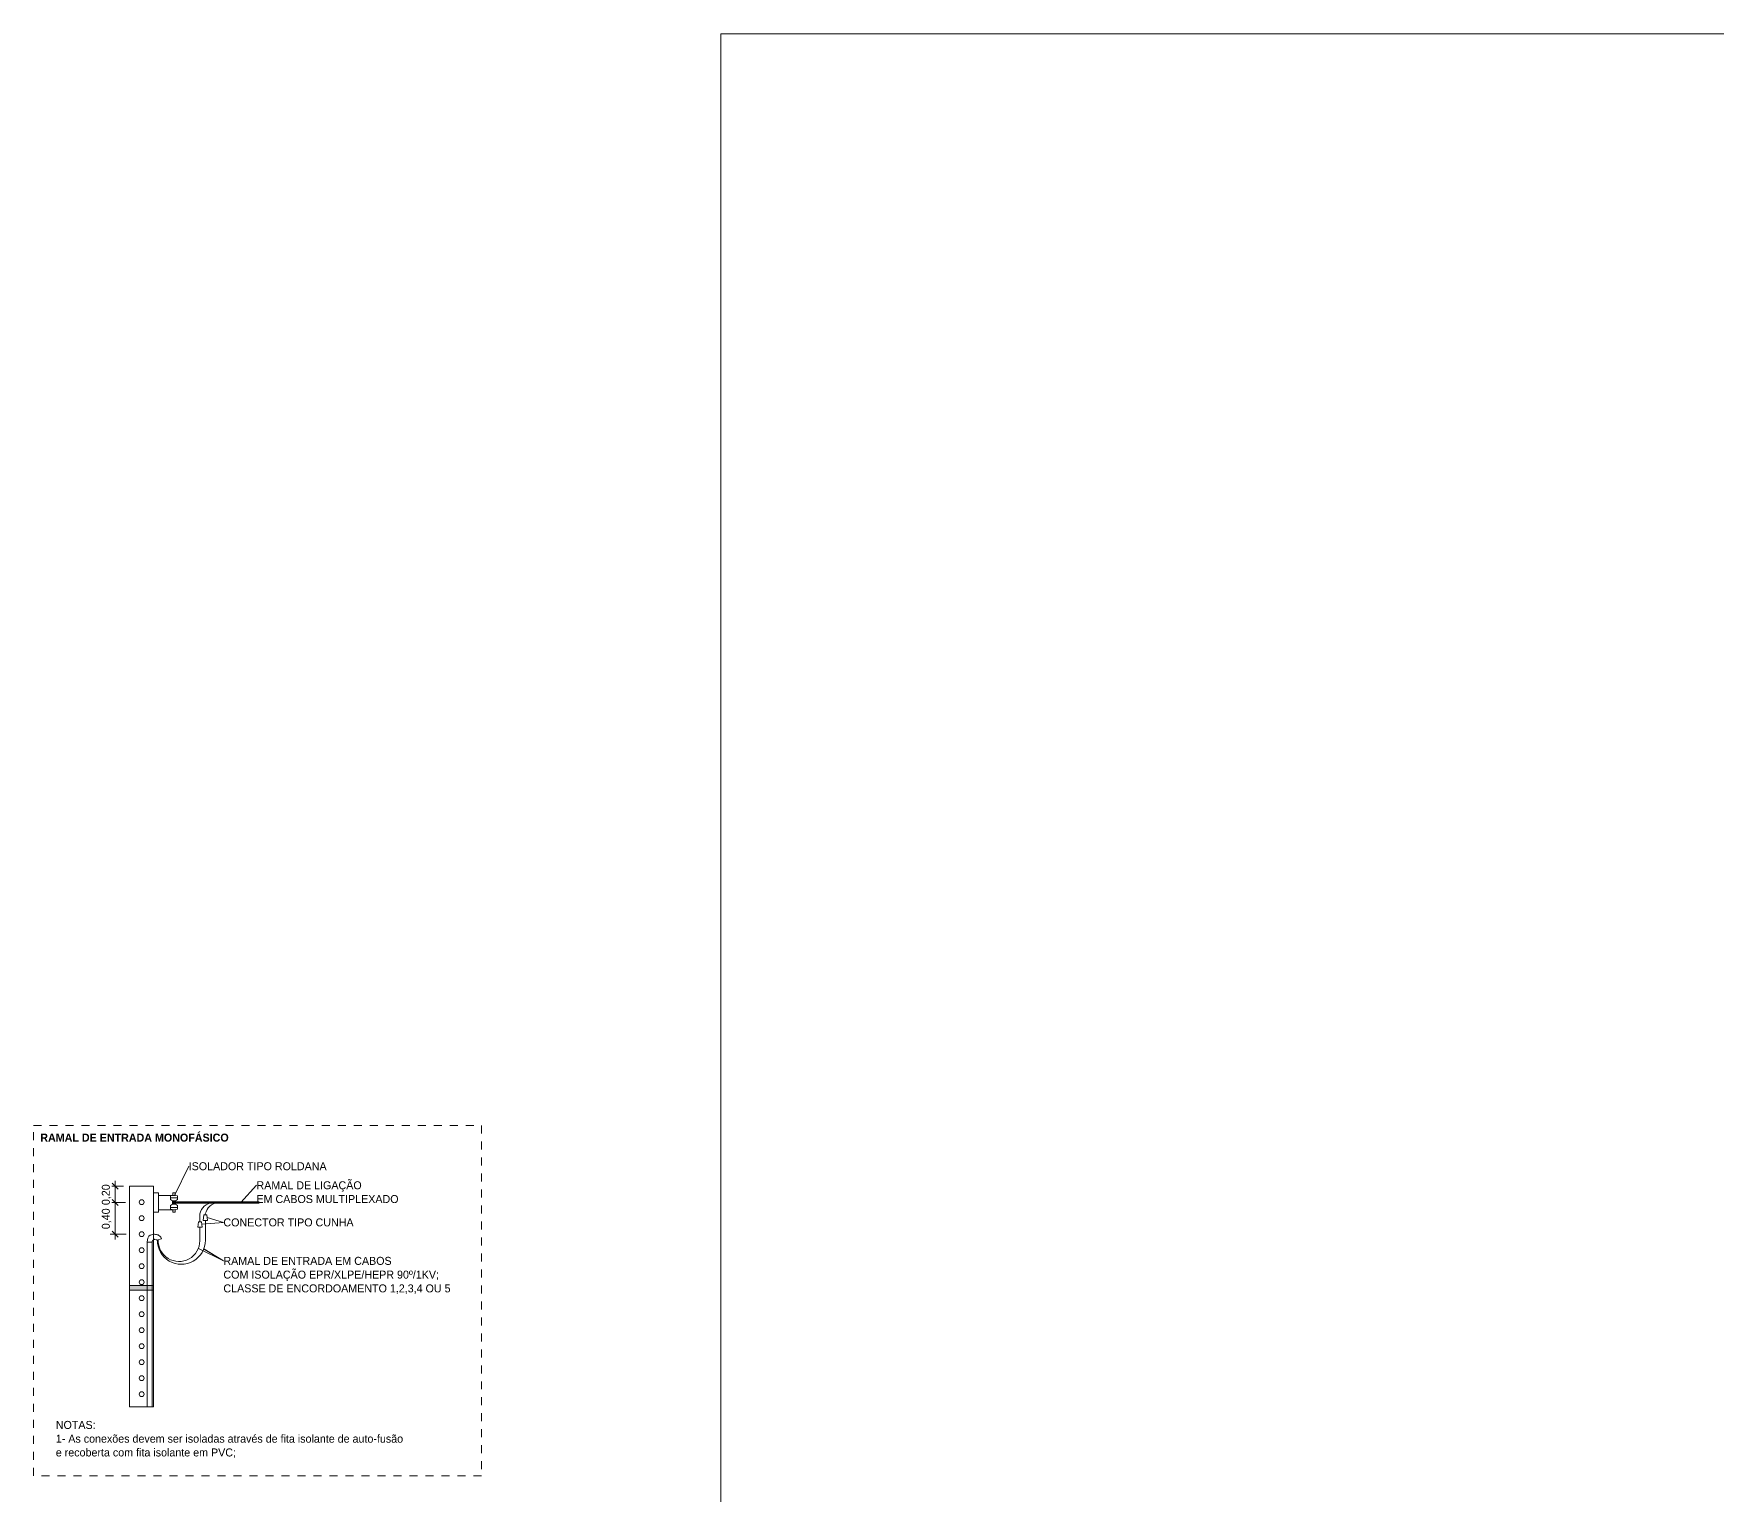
# Model space of a CAD drawing. Header units: metres. Extents: x 4 to 118, y -16 to 34.
# Drawn here: x 70.83 to 91.88, y 1.22 to 19.5 of the extents above; entities that cross this region are included whole.
import ezdxf

# ---------------------------------------------------------------- set-up
doc = ezdxf.new("R2010")
doc.units = ezdxf.units.M
doc.linetypes.add('Overhead', pattern=[0.003969, 0.002381, -0.001587])
doc.linetypes.add('Tracejada', pattern=[0.00635, 0.003175, -0.003175])
for name, color, linetype, lineweight in [('A-ANNO-DIMS', 7, 'Continuous', 9), ('A-ANNO-DIMS-50', 7, 'Continuous', 9), ('A-DETL', 7, 'Continuous', 9), ('A-DETL-GENF', 7, 'Continuous', 9), ('A-DETL-WIDE', 7, 'Continuous', 70), ('A-FLOR-OVHD', 7, 'Overhead', 9), ('G-ANNO-REFR', 7, 'Tracejada', 9), ('G-ANNO-TEXT', 7, 'Continuous', 9)]:
    doc.layers.add(name, color=color, linetype=linetype, lineweight=lineweight)
doc.layers.add('A-DETL-THIN', color=7, linetype='Continuous', lineweight=20, true_color=0xc0c0c0)
doc.styles.add('Century Gothic', font='GOTHIC.TTF', dxfattribs={"height": 0.1})
doc.styles.add('Century Gothic_B', font='GOTHICB.TTF', dxfattribs={"height": 0.1})
doc.dimstyles.new('Diagonal_-_2_0mm_Century_Gothic', dxfattribs={"dimscale": 0.3048, "dimtxt": 0.104417, "dimasz": 0.246063, "dimexe": 0.213255, "dimexo": 0.738189, "dimgap": 0.131234, "dimtad": 1, "dimrnd": 0.01, "dimzin": 0, "dimdsep": 46, "dimtxsty": 'Century Gothic', "dimblk1": 'OBLIQUE', "dimblk2": 'OBLIQUE', "dimsah": 1, "dimcen": 0.09, "dimdle": 0.213255, "dimazin": 0, "dimtfac": 1, "dimtdec": 4, "dimtix": 1, "dimtmove": 0, "dimatfit": 3, "dimfxl": 1, "dimtvp": 1, "dimtfill": 1, "dimtolj": 1, "dimtzin": 0, "dimarcsym": 2})
picture_1 = doc.add_image_def('image2.jpg', size_in_pixel=(652, 779))

# ---------------------------------------------------------------- blocks, each defined once
blk = doc.blocks.new('DIMBLOCK1-ENERGISA - RAMAL DE ENTRADA MONO')
at = {"layer": 'A-ANNO-DIMS-50'}
for p, q in [((71.854, 5.089), (71.789, 5.089)), ((71.854, 4.819), (71.854, 5.154)), ((71.854, 5.089), (71.959, 5.089)), ((71.854, 4.884), (71.789, 4.884)), ((71.854, 4.884), (71.951, 4.884))]:
    blk.add_line(p, q, dxfattribs=at)
at = {"layer": 'A-ANNO-DIMS-50', "lineweight": 35}
for p, q in [((71.854, 5.089), (71.817, 5.127)), ((71.854, 5.089), (71.892, 5.052)), ((71.854, 4.884), (71.817, 4.922)), ((71.854, 4.884), (71.892, 4.847))]:
    blk.add_line(p, q, dxfattribs=at)
at = {"layer": 'A-ANNO-DIMS-50', "color": 0, "insert": (71.686, 4.852), "char_height": 0.1, "width": 0.32419, "attachment_point": 1, "rotation": 90, "line_spacing_factor": 0.984502, "style": 'Century Gothic', "bg_fill": 3, "box_fill_scale": 1.25, "bg_fill_color": 256, "bg_fill_true_color": 13158600, "bg_fill_transparency": 0}
blk.add_mtext('0,20', dxfattribs=at)
blk = doc.blocks.new('_Oblique')
at = {"color": 0, "linetype": 'ByBlock', "lineweight": -2}
blk.add_line((-0.5, -0.5), (0.5, 0.5), dxfattribs=at)
blk = doc.blocks.new('DIMBLOCK2-ENERGISA - RAMAL DE ENTRADA MONO')
at = {"layer": 'A-ANNO-DIMS-50'}
for p, q in [((71.854, 4.884), (71.789, 4.884)), ((71.854, 4.422), (71.854, 4.949)), ((71.854, 4.884), (71.983, 4.884)), ((71.854, 4.487), (71.789, 4.487)), ((71.854, 4.487), (71.989, 4.487))]:
    blk.add_line(p, q, dxfattribs=at)
at = {"layer": 'A-ANNO-DIMS-50', "lineweight": 35}
for p, q in [((71.854, 4.884), (71.817, 4.922)), ((71.854, 4.884), (71.892, 4.847)), ((71.854, 4.487), (71.817, 4.525)), ((71.854, 4.487), (71.892, 4.45))]:
    blk.add_line(p, q, dxfattribs=at)
at = {"layer": 'A-ANNO-DIMS-50', "color": 0, "insert": (71.686, 4.551), "char_height": 0.1, "width": 0.32419, "attachment_point": 1, "rotation": 90, "line_spacing_factor": 0.984502, "style": 'Century Gothic', "bg_fill": 3, "box_fill_scale": 1.25, "bg_fill_color": 256, "bg_fill_true_color": 13158600, "bg_fill_transparency": 0}
blk.add_mtext('0,40', dxfattribs=at)

msp = doc.modelspace()

# ---------------------------------------------------------------- hatches: boundary and pattern name
at = {"layer": 'A-DETL-GENF', "true_color": 0xc0c0c0}
msp.add_hatch(color=9, dxfattribs=at).paths.add_polyline_path([(72.334, 3.789), (72.334, 3.849), (72.034, 3.849), (72.034, 3.789)])

# ---------------------------------------------------------------- linework, layer by layer
at = {"layer": 'A-DETL'}
for p, q in [((72.034, 5.089), (72.034, 3.849)), ((72.034, 5.089), (72.334, 5.089)), ((72.334, 5.089), (72.334, 4.119)), ((72.334, 5.004), (72.394, 5.004)), ((72.394, 5.004), (72.394, 4.764)), ((72.394, 4.974), (72.589, 4.974)), ((72.589, 4.974), (72.545, 4.966)), ((72.545, 4.921), (72.545, 4.966)), ((72.545, 4.944), (72.634, 4.944)), ((72.545, 4.921), (72.571, 4.906)), ((72.545, 4.847), (72.571, 4.862)), ((72.545, 4.847), (72.545, 4.802)), ((72.571, 4.906), (72.571, 4.862)), ((72.571, 4.862), (72.571, 4.906)), ((72.571, 4.906), (72.608, 4.906)), ((72.571, 4.862), (72.608, 4.862)), ((72.574, 4.974), (72.574, 5.004)), ((72.574, 5.004), (72.604, 5.004)), ((72.589, 4.974), (72.634, 4.966)), ((72.604, 4.971), (72.604, 5.004)), ((72.634, 4.921), (72.608, 4.906)), ((72.608, 4.906), (72.608, 4.862)), ((72.608, 4.862), (72.608, 4.906)), ((72.634, 4.847), (72.608, 4.862)), ((72.634, 4.921), (72.634, 4.966)), ((72.634, 4.847), (72.634, 4.802)), ((72.394, 4.764), (72.334, 4.764)), ((72.394, 4.794), (72.589, 4.794)), ((72.545, 4.824), (72.634, 4.824)), ((72.589, 4.794), (72.545, 4.802)), ((72.574, 4.794), (72.574, 4.764)), ((72.574, 4.764), (72.604, 4.764)), ((72.589, 4.794), (72.634, 4.802)), ((72.604, 4.797), (72.604, 4.764)), ((72.371, 4.413), (72.434, 4.43)), ((72.254, 2.329), (72.254, 4.394)), ((72.314, 4.387), (72.254, 4.387)), ((72.314, 4.387), (72.314, 2.329)), ((72.334, 4.419), (72.334, 3.849)), ((72.334, 3.849), (72.034, 3.849)), ((72.034, 3.849), (72.034, 3.789)), ((72.034, 3.789), (72.034, 2.329)), ((72.034, 3.789), (72.334, 3.789)), ((72.334, 3.789), (72.334, 3.849)), ((72.334, 3.789), (72.334, 2.329)), ((72.334, 2.329), (72.034, 2.329))]:
    msp.add_line(p, q, dxfattribs=at)
at = {"layer": 'A-DETL', "color": 1, "lineweight": 20, "true_color": 0xff0000}
for p, q in [((72.911, 4.645), (72.911, 4.743)), ((72.911, 4.407), (72.911, 4.575))]:
    msp.add_line(p, q, dxfattribs=at)
at = {"layer": 'A-DETL', "color": 5, "lineweight": 20, "true_color": 0x0000ff}
for p, q in [((72.979, 4.73), (72.979, 4.743)), ((72.98, 4.412), (72.98, 4.66))]:
    msp.add_line(p, q, dxfattribs=at)
at = {"layer": 'A-DETL'}
for centre in [(72.184, 4.889), (72.184, 4.689), (72.184, 4.489), (72.184, 4.289), (72.184, 4.089), (72.184, 3.889), (72.184, 3.689), (72.184, 3.489), (72.184, 3.289), (72.184, 3.089), (72.184, 2.889), (72.184, 2.689), (72.184, 2.489)]:
    msp.add_circle(centre, 0.03, dxfattribs=at)
at = {"layer": 'A-DETL', "color": 1, "lineweight": 20, "true_color": 0xff0000}
for centre, radius, start, end in [((73.091, 4.701), 0.185, 96.7925, 167.0489), ((72.651, 4.407), 0.26, 177.3416, 360)]:
    msp.add_arc(centre, radius, start, end, dxfattribs=at)
at = {"layer": 'A-DETL', "color": 5, "lineweight": 20, "true_color": 0x0000ff}
for centre, radius, start, end in [((73.16, 4.701), 0.185, 96.7925, 167.0489), ((72.68, 4.412), 0.3, 179.3386, 0)]:
    msp.add_arc(centre, radius, start, end, dxfattribs=at)
at = {"layer": 'A-DETL'}
msp.add_open_spline([(72.254, 4.394), (72.26, 4.465), (72.305, 4.486), (72.355, 4.489), (72.399, 4.479), (72.422, 4.456), (72.43, 4.442), (72.434, 4.43)], degree=3, knots=[0, 0, 0, 0, 0.1713754, 0.3163398, 0.4435969, 0.5370175, 0.5982988, 0.5982988, 0.5982988, 0.5982988], dxfattribs=at)
for points, degree in [([(72.349, 4.425), (72.334, 4.419)], 1), ([(72.349, 4.425), (72.363, 4.423), (72.366, 4.419), (72.371, 4.413)], 3), ([(72.314, 4.387), (72.317, 4.413), (72.334, 4.419)], 2)]:
    msp.add_open_spline(points, degree=degree, dxfattribs=at)
at = {"layer": 'A-DETL-THIN'}
for p, q in [((72.893, 4.645), (72.887, 4.575)), ((72.933, 4.645), (72.893, 4.645)), ((72.933, 4.645), (72.939, 4.575)), ((72.96, 4.73), (72.953, 4.66)), ((73.006, 4.66), (72.953, 4.66)), ((73, 4.73), (72.96, 4.73)), ((73, 4.73), (73.006, 4.66)), ((72.939, 4.575), (72.887, 4.575))]:
    msp.add_line(p, q, dxfattribs=at)
at = {"layer": 'A-DETL-WIDE'}
msp.add_line((72.571, 4.884), (73.651, 4.884), dxfattribs=at)
at = {"layer": 'A-FLOR-OVHD'}
for p, q in [((70.834, 5.849), (76.433, 5.849)), ((70.834, 1.466), (70.834, 5.849)), ((76.433, 5.849), (76.433, 1.466)), ((76.433, 1.466), (70.834, 1.466))]:
    msp.add_line(p, q, dxfattribs=at)
at = {"layer": 'G-ANNO-TEXT'}
for p, q in [((72.594, 4.972), (72.772, 5.338)), ((73.425, 4.884), (73.619, 5.1)), ((72.936, 4.614), (73.206, 4.636)), ((72.936, 4.614), (73.206, 4.636)), ((72.936, 4.614), (73.206, 4.636)), ((73.004, 4.696), (73.206, 4.636)), ((72.893, 4.309), (73.206, 4.155)), ((72.893, 4.309), (73.206, 4.155)), ((72.959, 4.306), (73.206, 4.155)), ((72.96, 4.306), (73.206, 4.155))]:
    msp.add_line(p, q, dxfattribs=at)

# ---------------------------------------------------------------- texts
at = {"layer": 'G-ANNO-TEXT', "char_height": 0.1, "attachment_point": 1, "style": 'Century Gothic'}
for s, insert, width in [('ISOLADOR TIPO ROLDANA', (72.772, 5.388), 2.1365), ('RAMAL DE LIGAÇÃO', (73.619, 5.15), 1.69156), ('EM CABOS MULTIPLEXADO', (73.619, 4.978), 2.1846), ('CONECTOR TIPO CUNHA', (73.206, 4.686), 2.04831), ('COM ISOLAÇÃO EPR/XLPE/HEPR 90º/1KV;', (73.206, 4.033), 3.40316), ('RAMAL DE ENTRADA EM CABOS', (73.206, 4.205), 2.59747), ('CLASSE DE ENCORDOAMENTO 1,2,3,4 OU 5', (73.206, 3.861), 3.54346), ('NOTAS:', (71.111, 2.154), 0.59325), ('1- As conexões devem ser isoladas através de fita isolante de auto-fusão', (71.111, 1.982), 6.08481), ('e recoberta com fita isolante em PVC;', (71.111, 1.81), 3.21477)]:
    msp.add_mtext(s, dxfattribs=dict(at, insert=insert, width=width))

# ---------------------------------------------------------------- pictures from other files: only their frames are drawn
at = {"layer": 'G-ANNO-REFR'}
image = msp.add_image(picture_1, insert=(79.423, -16.229), size_in_units=(29.901, 35.726), dxfattribs=at)
image.dxf.flags = 7

# ---------------------------------------------------------------- next in the draw order: texts
at = {"layer": 'G-ANNO-TEXT', "insert": (70.917, 5.746), "char_height": 0.1, "width": 2.91013, "attachment_point": 1, "style": 'Century Gothic_B', "bg_fill": 3, "box_fill_scale": 1.25, "bg_fill_color": 256, "bg_fill_true_color": 13158600, "bg_fill_transparency": 0}
msp.add_mtext('RAMAL DE ENTRADA MONOFÁSICO', dxfattribs=at)

# ---------------------------------------------------------------- next in the draw order: dimensions: what is measured, and where the dimension line sits
at = {"layer": 'A-ANNO-DIMS'}
dim = msp.add_linear_dim(base=(71.85432, 5.08908), p1=(72.17637, 4.88412), p2=(72.18438, 5.08908), angle=90, dimstyle='Diagonal_-_2_0mm_Century_Gothic', override={"dimpost": '<>', "dimfxl": 0.205119}, dxfattribs=at)
dim.commit()
dim.dimension.update_dxf_attribs({"geometry": 'DIMBLOCK1-ENERGISA - RAMAL DE ENTRADA MONO', "text_midpoint": (71.76181, 4.9866)})

# ---------------------------------------------------------------- next in the draw order: dimensions: what is measured, and where the dimension line sits
dim = msp.add_linear_dim(base=(71.854, 4.884), p1=(72.214, 4.487), p2=(72.208, 4.884), angle=90, dimstyle='Diagonal_-_2_0mm_Century_Gothic', override={"dimpost": '<>', "dimfxl": 0.396964}, dxfattribs=at)
dim.commit()
dim.dimension.update_dxf_attribs({"geometry": 'DIMBLOCK2-ENERGISA - RAMAL DE ENTRADA MONO', "text_midpoint": (71.762, 4.686)})

doc.saveas('drawing.dxf')
